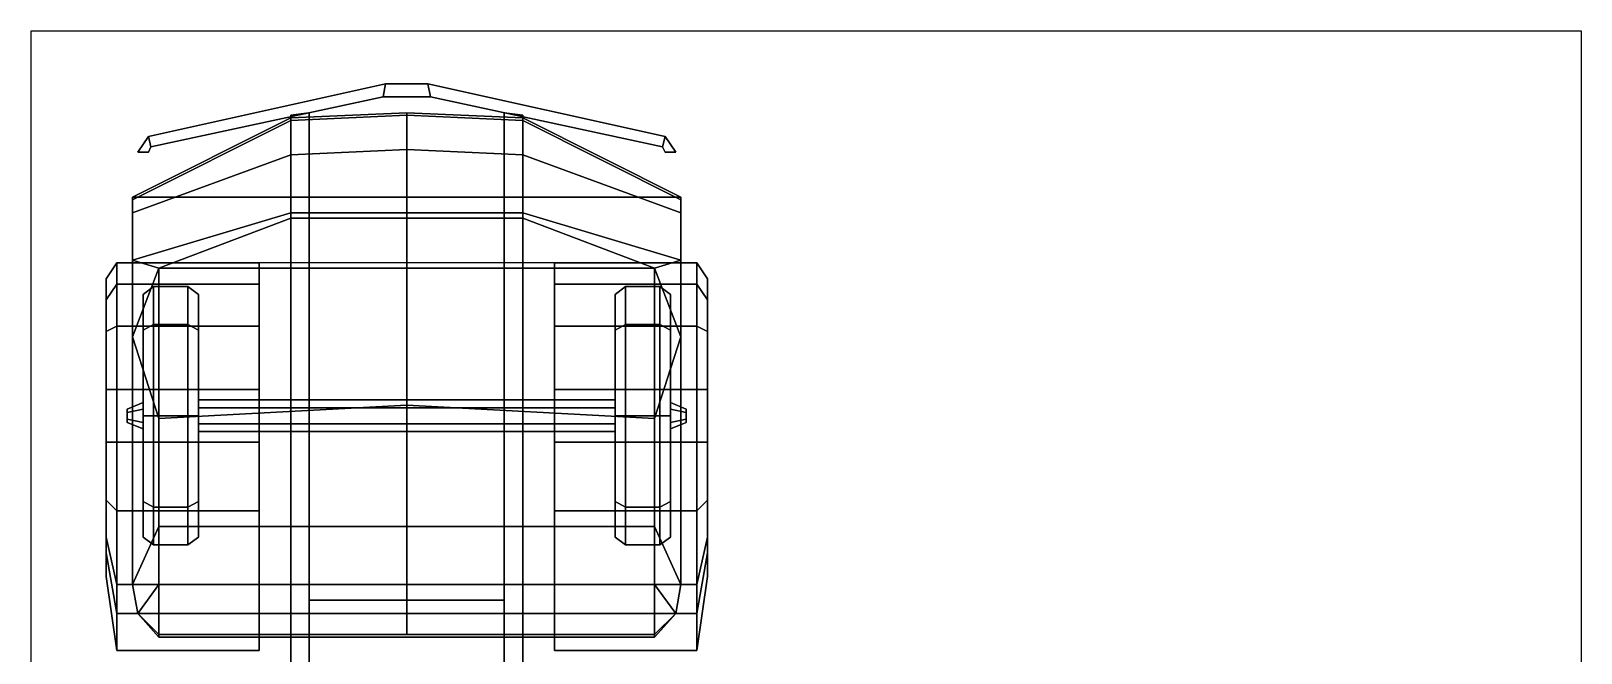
# Model space of a CAD drawing. Header units: millimetres. Extents: x -1.4 to 4.5, y -3.7 to 13.2.
# Drawn here: x -1.42 to 4.45, y 0.93 to 3.29 of the extents above; entities that cross this region are included whole.
import ezdxf

# ---------------------------------------------------------------- set-up
doc = ezdxf.new("R2010")
doc.units = ezdxf.units.MM
for name, color, linetype in [('drawing', 9, 'Continuous'), ('mudguards', 6, 'Continuous'), ('wheels', 2, 'Continuous')]:
    doc.layers.add(name, color=color, linetype=linetype)
picture_1 = doc.add_image_def('image1.gif', size_in_pixel=(800, 674))

msp = doc.modelspace()

# ---------------------------------------------------------------- linework, layer by layer
for points in [[(-0.9799999999999983, 2.89, 0.7599999999999999), (-0.07999999999999881, 3.09, 0.76), (-0.07999999999999881, 3.09, 0.61), (-0.9799999999999983, 2.89, 0.6099999999999999)], [(-0.9699999999999985, 2.85, 0.7599999999999999), (-0.0899999999999986, 3.04, 0.76), (-0.07999999999999881, 3.09, 0.76), (-0.9799999999999983, 2.89, 0.7599999999999999)], [(-0.9799999999999983, 2.89, 0.6099999999999999), (-0.07999999999999881, 3.09, 0.61), (-0.0899999999999986, 3.04, 0.61), (-0.9699999999999985, 2.85, 0.6099999999999999)], [(0.09000000000000034, 3.04, 0.61), (-0.08999999999999962, 3.04, 0.61), (-0.07999999999999963, 3.09, 0.61), (0.08000000000000033, 3.09, 0.61)], [(0.08000000000000033, 3.09, 0.76), (-0.07999999999999963, 3.09, 0.76), (-0.08999999999999962, 3.04, 0.76), (0.09000000000000034, 3.04, 0.76)], [(0.08000000000000033, 3.09, 0.61), (-0.07999999999999963, 3.09, 0.61), (-0.07999999999999963, 3.09, 0.76), (0.08000000000000033, 3.09, 0.76)], [(0.9700000000000003, 2.85, 0.61), (0.09000000000000026, 3.04, 0.61), (0.08000000000000038, 3.09, 0.61), (0.9800000000000003, 2.89, 0.61)], [(0.9800000000000003, 2.89, 0.76), (0.08000000000000038, 3.09, 0.76), (0.09000000000000026, 3.04, 0.76), (0.9700000000000003, 2.85, 0.76)], [(0.9800000000000003, 2.89, 0.61), (0.08000000000000038, 3.09, 0.61), (0.08000000000000038, 3.09, 0.76), (0.9800000000000003, 2.89, 0.76)], [(-0.0899999999999986, 3.04, 0.61), (-0.0899999999999986, 3.04, 0.76), (-0.9699999999999985, 2.85, 0.7599999999999999), (-0.9699999999999985, 2.85, 0.6099999999999999)], [(-0.08999999999999962, 3.04, 0.76), (-0.08999999999999962, 3.04, 0.61), (0.09000000000000034, 3.04, 0.61), (0.09000000000000034, 3.04, 0.76)], [(0.09000000000000026, 3.04, 0.76), (0.09000000000000026, 3.04, 0.61), (0.9700000000000003, 2.85, 0.61), (0.9700000000000003, 2.85, 0.76)], [(-1.04, 2.66, 0.62), (-0.4399999999999996, 2.96, 0.62), (3.649326934390684e-16, 2.98, 0.62), (3.257452901167524e-16, 2.66, 0.62)], [(-0.4399999999999997, 2.95, 1.14), (-0.4399999999999996, 2.96, 0.97), (-1.04, 2.66, 0.97), (-1.04, 2.65, 1.07)], [(-0.4399999999999997, 2.96, 0.97), (-0.4399999999999996, 2.96, 0.62), (-1.04, 2.66, 0.62), (-1.04, 2.66, 0.97)], [(-0.4399999999999997, 2.82, 1.68), (-0.4399999999999996, 2.95, 1.14), (-1.04, 2.65, 1.07), (-1.04, 2.6, 1.56)], [(-0.4400000000000004, -2.91, 0.64), (-0.4399999999999997, 2.97, 0.64), (-0.3699999999999997, 2.98, 0.64), (-0.3700000000000004, -2.91, 0.64)], [(-0.3700000000000004, -2.91, 0.77), (-0.3699999999999997, 2.98, 0.77), (-0.4399999999999997, 2.97, 0.77), (-0.4400000000000004, -2.91, 0.77)], [(3.637080870852461e-16, 2.97, 1.14), (3.649326934390684e-16, 2.98, 0.97), (-0.4399999999999996, 2.96, 0.97), (-0.4399999999999997, 2.95, 1.14)], [(3.649326934390684e-16, 2.98, 0.97), (3.649326934390684e-16, 2.98, 0.62), (-0.4399999999999996, 2.96, 0.62), (-0.4399999999999997, 2.96, 0.97)], [(-0.4399999999999997, 2.97, 0.77), (-0.4399999999999997, 2.97, 0.64), (-0.4400000000000004, -2.91, 0.64), (-0.4400000000000004, -2.91, 0.77)], [(3.477882044855551e-16, 2.84, 1.68), (3.637080870852461e-16, 2.97, 1.14), (-0.4399999999999996, 2.95, 1.14), (-0.4399999999999997, 2.82, 1.68)], [(-0.3700000000000004, -2.91, 0.64), (-0.3699999999999997, 2.98, 0.64), (-0.3699999999999997, 2.98, 0.77), (-0.3700000000000004, -2.91, 0.77)], [(0.4400000000000003, 2.95, 1.14), (0.4400000000000003, 2.96, 0.97), (3.649326934390684e-16, 2.98, 0.97), (3.637080870852461e-16, 2.97, 1.14)], [(3.257452901167524e-16, 2.66, 0.62), (3.649326934390684e-16, 2.98, 0.62), (0.4400000000000003, 2.96, 0.62), (1.04, 2.66, 0.62)], [(0.4400000000000003, 2.96, 0.97), (0.4400000000000003, 2.96, 0.62), (3.649326934390684e-16, 2.98, 0.62), (3.649326934390684e-16, 2.98, 0.97)], [(0.4400000000000003, 2.82, 1.68), (0.4400000000000003, 2.95, 1.14), (3.637080870852461e-16, 2.97, 1.14), (3.477882044855551e-16, 2.84, 1.68)], [(0.3700000000000004, 2.98, 0.77), (0.3700000000000004, 2.98, 0.64), (0.3699999999999997, -2.91, 0.64), (0.3699999999999997, -2.91, 0.77)], [(0.4399999999999997, -2.91, 0.77), (0.4400000000000004, 2.97, 0.77), (0.3700000000000004, 2.98, 0.77), (0.3699999999999997, -2.91, 0.77)], [(0.3699999999999997, -2.91, 0.64), (0.3700000000000004, 2.98, 0.64), (0.4400000000000004, 2.97, 0.64), (0.4399999999999997, -2.91, 0.64)], [(0.4399999999999997, -2.91, 0.64), (0.4400000000000004, 2.97, 0.64), (0.4400000000000004, 2.97, 0.77), (0.4399999999999997, -2.91, 0.77)], [(1.04, 2.66, 0.97), (0.4400000000000003, 2.96, 0.97), (0.4400000000000003, 2.95, 1.14), (1.04, 2.65, 1.07)], [(1.04, 2.66, 0.62), (0.4400000000000003, 2.96, 0.62), (0.4400000000000003, 2.96, 0.97), (1.04, 2.66, 0.97)], [(1.04, 2.65, 1.07), (0.4400000000000003, 2.95, 1.14), (0.4400000000000003, 2.82, 1.68), (1.04, 2.6, 1.56)], [(-1.019999999999999, 2.83, 0.7599999999999999), (-0.9799999999999983, 2.89, 0.7599999999999999), (-0.9799999999999983, 2.89, 0.6099999999999999), (-1.019999999999999, 2.83, 0.6099999999999999)], [(-0.9799999999999983, 2.83, 0.7599999999999999), (-0.9699999999999985, 2.850000000000001, 0.7599999999999999), (-0.9799999999999983, 2.89, 0.7599999999999999), (-1.019999999999999, 2.83, 0.7599999999999999)], [(-1.019999999999999, 2.83, 0.6099999999999999), (-0.9799999999999983, 2.89, 0.6099999999999999), (-0.9699999999999985, 2.850000000000001, 0.6099999999999999), (-0.9799999999999983, 2.83, 0.6099999999999999)], [(0.9800000000000003, 2.83, 0.61), (0.9700000000000002, 2.850000000000001, 0.61), (0.9800000000000003, 2.89, 0.61), (1.02, 2.83, 0.61)], [(1.02, 2.83, 0.76), (0.9800000000000003, 2.89, 0.76), (0.9700000000000002, 2.850000000000001, 0.76), (0.9800000000000003, 2.83, 0.76)], [(1.02, 2.83, 0.61), (0.9800000000000003, 2.89, 0.61), (0.9800000000000003, 2.89, 0.76), (1.02, 2.83, 0.76)], [(-0.9799999999999983, 2.83, 0.6099999999999999), (-0.9799999999999983, 2.83, 0.7599999999999999), (-1.019999999999999, 2.83, 0.7599999999999999), (-1.019999999999999, 2.83, 0.6099999999999999)], [(-0.9699999999999985, 2.850000000000001, 0.6099999999999999), (-0.9699999999999985, 2.850000000000001, 0.7599999999999999), (-0.9799999999999983, 2.83, 0.7599999999999999), (-0.9799999999999983, 2.83, 0.6099999999999999)], [(3.183976519938181e-16, 2.6, 2.22), (3.477882044855551e-16, 2.84, 1.68), (-0.4399999999999997, 2.82, 1.68), (-0.4399999999999997, 2.6, 2.22)], [(0.4400000000000003, 2.6, 2.22), (0.4400000000000003, 2.82, 1.68), (3.477882044855551e-16, 2.84, 1.68), (3.183976519938181e-16, 2.6, 2.22)], [(0.9700000000000002, 2.850000000000001, 0.76), (0.9700000000000002, 2.850000000000001, 0.61), (0.9800000000000003, 2.83, 0.61), (0.9800000000000003, 2.83, 0.76)], [(0.9800000000000003, 2.83, 0.76), (0.9800000000000003, 2.83, 0.61), (1.02, 2.83, 0.61), (1.02, 2.83, 0.76)], [(-0.4399999999999997, 2.6, 2.22), (-0.4399999999999997, 2.82, 1.68), (-1.04, 2.6, 1.56), (-1.04, 2.42, 2.14)], [(1.04, 2.6, 1.56), (0.4400000000000003, 2.82, 1.68), (0.4400000000000003, 2.6, 2.22), (1.04, 2.42, 2.14)], [(-1.04, 2.65, 1.07), (-1.04, 2.66, 0.97), (-1.04, 2.17, 0.97), (-1.04, 1.93, 1.07)], [(-1.04, 2.66, 0.97), (-1.04, 2.66, 0.81), (-1.04, 2.33, 0.81), (-1.04, 2.17, 0.97)], [(-1.04, 2.66, 0.81), (-1.04, 2.66, 0.62), (-1.04, 2.41, 0.62), (-1.04, 2.33, 0.81)], [(-1.04, 2.41, 0.62), (-1.04, 2.66, 0.62), (1.04, 2.66, 0.62), (1.04, 2.41, 0.62)], [(-1.04, 2.6, 1.56), (-1.04, 2.65, 1.07), (-1.04, 1.19, 1.07), (-1.04, 1.19, 1.56)], [(1.04, 2.17, 0.97), (1.04, 2.66, 0.97), (1.04, 2.65, 1.07), (1.04, 1.93, 1.07)], [(1.04, 2.33, 0.81), (1.04, 2.66, 0.81), (1.04, 2.66, 0.97), (1.04, 2.17, 0.97)], [(1.04, 2.41, 0.62), (1.04, 2.66, 0.62), (1.04, 2.66, 0.81), (1.04, 2.33, 0.81)], [(1.04, 1.19, 1.07), (1.04, 2.65, 1.07), (1.04, 2.6, 1.56), (1.04, 1.19, 1.56)], [(-1.04, 2.42, 2.14), (-1.04, 2.6, 1.56), (-1.04, 1.19, 1.56), (-1.04, 1.19, 2.14)], [(-0.4399999999999997, 2.58, 2.25), (-0.4399999999999997, 2.6, 2.22), (-1.04, 2.42, 2.14), (-0.9399999999999997, 2.39, 2.36)], [(3.159484392861733e-16, 2.58, 2.27), (3.183976519938181e-16, 2.6, 2.22), (-0.4399999999999997, 2.6, 2.22), (-0.4399999999999997, 2.58, 2.25)], [(0.4400000000000004, 2.58, 2.25), (0.4400000000000003, 2.6, 2.22), (3.183976519938181e-16, 2.6, 2.22), (3.159484392861733e-16, 2.58, 2.27)], [(1.04, 2.42, 2.14), (0.4400000000000003, 2.6, 2.22), (0.4400000000000004, 2.58, 2.25), (0.9400000000000004, 2.39, 2.36)], [(1.04, 1.19, 1.56), (1.04, 2.6, 1.56), (1.04, 2.42, 2.14), (1.04, 1.19, 2.14)], [(2.926809185635482e-16, 2.39, 2.38), (3.159484392861733e-16, 2.58, 2.27), (-0.4399999999999997, 2.58, 2.25), (-0.9399999999999997, 2.39, 2.36)], [(0.9400000000000004, 2.39, 2.36), (0.4400000000000004, 2.58, 2.25), (3.159484392861733e-16, 2.58, 2.27), (2.926809185635482e-16, 2.39, 2.38)], [(-1.04, 2.13, 2.28), (-1.04, 2.42, 2.14), (-1.04, 1.19, 2.14), (-1.04, 1.19, 2.28)], [(-0.9399999999999997, 2.39, 2.36), (-1.04, 2.42, 2.14), (-1.04, 2.13, 2.28), (-0.9399999999999997, 2.39, 2.36)], [(1.04, 2.13, 2.28), (1.04, 2.42, 2.14), (0.9400000000000004, 2.39, 2.36)], [(1.04, 1.19, 2.14), (1.04, 2.42, 2.14), (1.04, 2.13, 2.28), (1.04, 1.19, 2.28)], [(-0.9399999999999996, 2.39, 2.36), (-1.04, 2.13, 2.28), (-0.9399999999999998, 1.82, 2.47), (-0.9399999999999996, 2.39, 2.36)], [(2.290013881647845e-16, 1.87, 2.49), (2.926809185635482e-16, 2.39, 2.38), (-0.9399999999999997, 2.39, 2.36), (-0.9399999999999998, 1.82, 2.47)], [(0.9400000000000003, 1.82, 2.47), (0.9400000000000004, 2.39, 2.36), (2.926809185635482e-16, 2.39, 2.38), (2.290013881647845e-16, 1.87, 2.49)], [(1.04, 2.13, 2.28), (0.9400000000000004, 2.39, 2.36), (0.9400000000000003, 1.82, 2.47)], [(-0.9399999999999998, 1.82, 2.47), (-1.04, 2.13, 2.28), (-1.04, 1.19, 2.28), (-0.9399999999999998, 1.41, 2.47)], [(1.04, 1.19, 2.28), (1.04, 2.13, 2.28), (0.9400000000000003, 1.82, 2.47), (0.9400000000000003, 1.41, 2.47)], [(1.726694958889552e-16, 1.41, 2.49), (2.290013881647845e-16, 1.87, 2.49), (-0.9399999999999998, 1.82, 2.47), (-0.9399999999999998, 1.41, 2.47)], [(0.9400000000000003, 1.41, 2.47), (0.9400000000000003, 1.82, 2.47), (2.290013881647845e-16, 1.87, 2.49), (1.726694958889552e-16, 1.41, 2.49)], [(-1.04, 1.73, 1.07), (-1.04, 1.47, 0.97), (-1.04, 1.19, 0.97), (-1.04, 1.19, 1.07)], [(1.04, 1.19, 0.97), (1.04, 1.47, 0.97), (1.04, 1.73, 1.07), (1.04, 1.19, 1.07)], [(-1.04, 1.47, 0.97), (-1.04, 1.19, 0.74), (-1.04, 1.19, 0.74), (-1.04, 1.19, 0.97)], [(1.04, 1.19, 0.74), (1.04, 1.19, 0.74), (1.04, 1.47, 0.97), (1.04, 1.19, 0.97)], [(-0.9399999999999998, 1.41, 2.47), (-1.04, 1.19, 2.28), (-1.02, 1.08, 2.28), (-0.94, 1.19, 2.45)], [(1.457281561048629e-16, 1.19, 2.47), (1.726694958889552e-16, 1.41, 2.49), (-0.9399999999999998, 1.41, 2.47), (-0.94, 1.19, 2.45)], [(0.9400000000000002, 1.19, 2.45), (0.9400000000000003, 1.41, 2.47), (1.726694958889552e-16, 1.41, 2.49), (1.457281561048629e-16, 1.19, 2.47)], [(1.02, 1.08, 2.28), (1.04, 1.19, 2.28), (0.9400000000000003, 1.41, 2.47), (0.9400000000000002, 1.19, 2.45)], [(-1.04, 1.19, 2.28), (-1.04, 1.19, 0.74), (-1.02, 1.08, 0.63), (-1.02, 1.08, 2.28)], [(-1.02, 1.08, 0.63), (-1.04, 1.19, 0.74), (1.04, 1.19, 0.74), (1.02, 1.08, 0.63)], [(-0.94, 1.19, 2.45), (-1.02, 1.08, 2.28), (-0.94, 1, 2.28), (-0.94, 1.08, 2.4)], [(1.322574862128168e-16, 1.08, 2.42), (1.457281561048629e-16, 1.19, 2.47), (-0.94, 1.19, 2.45), (-0.94, 1.08, 2.4)], [(0.9400000000000002, 1.08, 2.4), (0.9400000000000002, 1.19, 2.45), (1.457281561048629e-16, 1.19, 2.47), (1.322574862128168e-16, 1.08, 2.42)], [(0.9400000000000002, 0.9999999999999999, 2.28), (1.02, 1.08, 2.28), (0.9400000000000002, 1.19, 2.45), (0.9400000000000002, 1.08, 2.4)], [(1.02, 1.08, 0.63), (1.04, 1.19, 0.74), (1.04, 1.19, 2.28), (1.02, 1.08, 2.28)], [(0.3700000000000001, 1.13, 0.64), (-0.37, 1.13, 0.64), (-0.37, 1.13, 0.77), (0.3700000000000001, 1.13, 0.77)], [(0.3700000000000001, 1.08, 0.64), (-0.37, 1.080000000000001, 0.64), (-0.37, 1.13, 0.64), (0.3700000000000001, 1.13, 0.64)], [(0.3700000000000001, 1.13, 0.77), (-0.37, 1.13, 0.77), (-0.37, 1.080000000000001, 0.77), (0.3700000000000001, 1.08, 0.77)], [(-1.02, 1.08, 2.28), (-1.02, 1.08, 0.63), (-0.94, 0.9900000000000001, 0.6299999999999999), (-0.94, 1, 2.28)], [(-0.94, 0.9900000000000001, 0.6299999999999999), (-1.02, 1.08, 0.63), (1.02, 1.08, 0.63), (0.9400000000000002, 0.9899999999999999, 0.6299999999999999)], [(-0.94, 1.08, 2.4), (-0.94, 1, 2.28), (1.224606353822377e-16, 1, 2.28), (1.322574862128168e-16, 1.08, 2.42)], [(-0.37, 1.080000000000001, 0.77), (-0.37, 1.080000000000001, 0.64), (0.3700000000000001, 1.08, 0.64), (0.3700000000000001, 1.08, 0.77)], [(1.322574862128168e-16, 1.08, 2.42), (1.224606353822377e-16, 1, 2.28), (0.9400000000000002, 0.9999999999999999, 2.28), (0.9400000000000002, 1.08, 2.4)], [(0.9400000000000002, 0.9899999999999999, 0.6299999999999999), (1.02, 1.08, 0.63), (1.02, 1.08, 2.28), (0.9400000000000002, 0.9999999999999999, 2.28)], [(-0.94, 1, 2.28), (-0.94, 0.9900000000000001, 0.6299999999999999), (0.9400000000000002, 0.9899999999999999, 0.6299999999999999), (0.9400000000000002, 0.9999999999999999, 2.28)]]:
    msp.add_3dface(points)
at = {"layer": 'mudguards'}
for points in [[(-1.1, 2.33, 0.81), (-1.1, 2.41, 0.62), (-1.14, 2.35, 0.6200000000000001), (-1.14, 2.27, 0.78)], [(-1.14, 2.27, 0.78), (-1.14, 2.35, 0.6200000000000001), (-1.1, 2.41, 0.62), (-1.1, 2.33, 0.81)], [(-0.5599999999999997, 2.33, 0.81), (-0.5599999999999997, 2.41, 0.62), (-1.1, 2.41, 0.62), (-1.1, 2.33, 0.81)], [(-1.1, 2.33, 0.81), (-1.1, 2.41, 0.62), (-0.5599999999999997, 2.41, 0.62), (-0.5599999999999997, 2.33, 0.81)], [(0.5600000000000004, 2.33, 0.81), (0.5600000000000004, 2.41, 0.62), (1.1, 2.41, 0.62), (1.1, 2.33, 0.81)], [(1.1, 2.33, 0.81), (1.1, 2.41, 0.62), (0.5600000000000004, 2.41, 0.62), (0.5600000000000004, 2.33, 0.81)], [(1.1, 2.33, 0.81), (1.1, 2.41, 0.62), (1.14, 2.35, 0.6200000000000001), (1.14, 2.27, 0.78)], [(1.14, 2.27, 0.78), (1.14, 2.35, 0.6200000000000001), (1.1, 2.41, 0.62), (1.1, 2.33, 0.81)], [(-1.14, 2.15, 0.91), (-1.14, 2.27, 0.78), (-1.1, 2.33, 0.81), (-1.1, 2.17, 0.97)], [(-1.1, 2.17, 0.97), (-1.1, 2.33, 0.81), (-1.14, 2.27, 0.78), (-1.14, 2.15, 0.91)], [(-1.1, 2.17, 0.97), (-1.1, 2.33, 0.81), (-0.5599999999999997, 2.33, 0.81), (-0.5599999999999998, 2.17, 0.97)], [(-0.5599999999999998, 2.17, 0.97), (-0.5599999999999997, 2.33, 0.81), (-1.1, 2.33, 0.81), (-1.1, 2.17, 0.97)], [(1.1, 2.17, 0.97), (1.1, 2.33, 0.81), (0.5600000000000004, 2.33, 0.81), (0.5600000000000003, 2.17, 0.97)], [(0.5600000000000003, 2.17, 0.97), (0.5600000000000004, 2.33, 0.81), (1.1, 2.33, 0.81), (1.1, 2.17, 0.97)], [(1.1, 2.17, 0.97), (1.1, 2.33, 0.81), (1.14, 2.27, 0.78), (1.14, 2.15, 0.91)], [(1.14, 2.15, 0.91), (1.14, 2.27, 0.78), (1.1, 2.33, 0.81), (1.1, 2.17, 0.97)], [(-1.14, 1.930000000000001, 1.01), (-1.14, 2.15, 0.91), (-1.1, 2.17, 0.97), (-1.1, 1.930000000000001, 1.07)], [(-1.1, 1.930000000000001, 1.07), (-1.1, 2.17, 0.97), (-1.14, 2.15, 0.91), (-1.14, 1.930000000000001, 1.01)], [(-1.1, 1.930000000000001, 1.07), (-1.1, 2.17, 0.97), (-0.5599999999999998, 2.17, 0.97), (-0.5599999999999998, 1.93, 1.07)], [(-0.5599999999999998, 1.93, 1.07), (-0.5599999999999998, 2.17, 0.97), (-1.1, 2.17, 0.97), (-1.1, 1.930000000000001, 1.07)], [(1.1, 1.93, 1.07), (1.1, 2.17, 0.97), (0.5600000000000003, 2.17, 0.97), (0.5600000000000003, 1.93, 1.07)], [(0.5600000000000003, 1.93, 1.07), (0.5600000000000003, 2.17, 0.97), (1.1, 2.17, 0.97), (1.1, 1.93, 1.07)], [(1.14, 1.93, 1.01), (1.14, 2.15, 0.91), (1.1, 2.17, 0.97), (1.1, 1.93, 1.07)], [(1.1, 1.93, 1.07), (1.1, 2.17, 0.97), (1.14, 2.15, 0.91), (1.14, 1.93, 1.01)], [(-1.1, 1.730000000000001, 1.07), (-1.1, 1.93, 1.07), (-1.14, 1.93, 1.01), (-1.14, 1.730000000000001, 1.01)], [(-1.14, 1.730000000000001, 1.01), (-1.14, 1.93, 1.01), (-1.1, 1.93, 1.07), (-1.1, 1.730000000000001, 1.07)], [(-0.5599999999999998, 1.73, 1.07), (-0.5599999999999998, 1.93, 1.07), (-1.1, 1.93, 1.07), (-1.1, 1.730000000000001, 1.07)], [(-1.1, 1.730000000000001, 1.07), (-1.1, 1.93, 1.07), (-0.5599999999999998, 1.93, 1.07), (-0.5599999999999998, 1.73, 1.07)], [(1.1, 1.73, 1.07), (1.1, 1.93, 1.07), (0.5600000000000003, 1.93, 1.07), (0.5600000000000003, 1.73, 1.07)], [(0.5600000000000003, 1.73, 1.07), (0.5600000000000003, 1.93, 1.07), (1.1, 1.93, 1.07), (1.1, 1.73, 1.07)], [(1.14, 1.73, 1.01), (1.14, 1.93, 1.01), (1.1, 1.93, 1.07), (1.1, 1.73, 1.07)], [(1.1, 1.73, 1.07), (1.1, 1.93, 1.07), (1.14, 1.93, 1.01), (1.14, 1.73, 1.01)], [(-1.14, 1.51, 0.91), (-1.14, 1.73, 1.01), (-1.1, 1.73, 1.07), (-1.1, 1.47, 0.97)], [(-1.1, 1.47, 0.97), (-1.1, 1.73, 1.07), (-1.14, 1.73, 1.01), (-1.14, 1.51, 0.91)], [(-1.1, 1.47, 0.97), (-1.1, 1.73, 1.07), (-0.5599999999999998, 1.73, 1.07), (-0.5599999999999998, 1.47, 0.97)], [(-0.5599999999999998, 1.47, 0.97), (-0.5599999999999998, 1.73, 1.07), (-1.1, 1.73, 1.07), (-1.1, 1.47, 0.97)], [(1.1, 1.47, 0.97), (1.1, 1.73, 1.07), (0.5600000000000003, 1.73, 1.07), (0.5600000000000003, 1.47, 0.97)], [(0.5600000000000003, 1.47, 0.97), (0.5600000000000003, 1.73, 1.07), (1.1, 1.73, 1.07), (1.1, 1.47, 0.97)], [(1.14, 1.51, 0.91), (1.14, 1.73, 1.01), (1.1, 1.73, 1.07), (1.1, 1.47, 0.97)], [(1.1, 1.47, 0.97), (1.1, 1.73, 1.07), (1.14, 1.73, 1.01), (1.14, 1.51, 0.91)], [(-1.14, 1.37, 0.77), (-1.14, 1.51, 0.91), (-1.1, 1.47, 0.97), (-1.1, 1.19, 0.74)], [(-1.1, 1.19, 0.74), (-1.1, 1.47, 0.97), (-1.14, 1.51, 0.91), (-1.14, 1.37, 0.77)], [(-1.1, 1.19, 0.74), (-1.1, 1.47, 0.97), (-0.5599999999999998, 1.47, 0.97), (-0.5599999999999999, 1.19, 0.74)], [(-0.5599999999999999, 1.19, 0.74), (-0.5599999999999998, 1.47, 0.97), (-1.1, 1.47, 0.97), (-1.1, 1.19, 0.74)], [(0.5600000000000002, 1.19, 0.74), (0.5600000000000003, 1.47, 0.97), (1.1, 1.47, 0.97), (1.1, 1.19, 0.74)], [(1.1, 1.19, 0.74), (1.1, 1.47, 0.97), (0.5600000000000003, 1.47, 0.97), (0.5600000000000002, 1.19, 0.74)], [(1.14, 1.37, 0.77), (1.14, 1.51, 0.91), (1.1, 1.47, 0.97), (1.1, 1.19, 0.74)], [(1.1, 1.19, 0.74), (1.1, 1.47, 0.97), (1.14, 1.51, 0.91), (1.14, 1.37, 0.77)], [(-1.14, 1.31, 0.62), (-1.14, 1.37, 0.77), (-1.1, 1.19, 0.74), (-1.1, 1.08, 0.63)], [(-1.1, 1.08, 0.63), (-1.1, 1.19, 0.74), (-1.14, 1.37, 0.77), (-1.14, 1.31, 0.62)], [(1.14, 1.31, 0.62), (1.14, 1.37, 0.77), (1.1, 1.19, 0.74), (1.1, 1.08, 0.63)], [(1.1, 1.08, 0.63), (1.1, 1.19, 0.74), (1.14, 1.37, 0.77), (1.14, 1.31, 0.62)], [(-1.14, 1.22, 0.47), (-1.14, 1.31, 0.62), (-1.1, 1.08, 0.63), (-1.1, 0.9400000000000002, 0.47)], [(-1.1, 0.9400000000000002, 0.47), (-1.1, 1.08, 0.63), (-1.14, 1.31, 0.62), (-1.14, 1.22, 0.47)], [(1.14, 1.22, 0.47), (1.14, 1.31, 0.62), (1.1, 1.08, 0.63), (1.1, 0.94, 0.47)], [(1.1, 0.94, 0.47), (1.1, 1.08, 0.63), (1.14, 1.31, 0.62), (1.14, 1.22, 0.47)], [(-1.1, 1.08, 0.63), (-1.1, 1.19, 0.74), (-0.5599999999999999, 1.19, 0.74), (-0.5599999999999999, 1.08, 0.63)], [(-0.5599999999999999, 1.08, 0.63), (-0.5599999999999999, 1.19, 0.74), (-1.1, 1.19, 0.74), (-1.1, 1.08, 0.63)], [(0.5600000000000002, 1.08, 0.63), (0.5600000000000002, 1.19, 0.74), (1.1, 1.19, 0.74), (1.1, 1.08, 0.63)], [(1.1, 1.08, 0.63), (1.1, 1.19, 0.74), (0.5600000000000002, 1.19, 0.74), (0.5600000000000002, 1.08, 0.63)], [(-1.1, 0.9400000000000002, 0.47), (-1.1, 1.08, 0.63), (-0.5599999999999999, 1.08, 0.63), (-0.5599999999999999, 0.9400000000000002, 0.47)], [(-0.5599999999999999, 0.9400000000000002, 0.47), (-0.5599999999999999, 1.08, 0.63), (-1.1, 1.08, 0.63), (-1.1, 0.9400000000000002, 0.47)], [(1.1, 0.94, 0.47), (1.1, 1.08, 0.63), (0.5600000000000002, 1.08, 0.63), (0.5600000000000002, 0.94, 0.47)], [(0.5600000000000002, 0.94, 0.47), (0.5600000000000002, 1.08, 0.63), (1.1, 1.08, 0.63), (1.1, 0.94, 0.47)]]:
    msp.add_3dface(points, dxfattribs=at)
at = {"layer": 'wheels'}
for points in [[(-0.9599999999999997, 2.32, 0.49), (-0.9599999999999999, 2.176482322781409, 0.1435176772185918), (-0.9999999999999998, 2.155269119345812, 0.1647308806541882), (-0.9999999999999997, 2.29, 0.49)], [(-0.9599999999999999, 2.176482322781408, 0.8364823227814083), (-0.9599999999999997, 2.32, 0.49), (-0.9999999999999997, 2.29, 0.49), (-0.9999999999999998, 2.155269119345812, 0.8152691193458119)], [(-0.9599999999999999, 2.176482322781408, 0.1435176772185917), (-0.9599999999999997, 2.32, 0.49), (-0.8299999999999996, 2.32, 0.49), (-0.8299999999999997, 2.176482322781408, 0.1435176772185917)], [(-0.9599999999999997, 2.32, 0.49), (-0.9599999999999999, 2.176482322781408, 0.8364823227814082), (-0.8299999999999997, 2.176482322781408, 0.8364823227814082), (-0.8299999999999996, 2.32, 0.49)], [(-0.8299999999999997, 2.176482322781408, 0.1435176772185917), (-0.8299999999999996, 2.32, 0.49), (-0.7899999999999996, 2.29, 0.49), (-0.7899999999999997, 2.155269119345812, 0.1647308806541881)], [(-0.8299999999999996, 2.32, 0.49), (-0.8299999999999997, 2.176482322781408, 0.8364823227814082), (-0.7899999999999997, 2.155269119345812, 0.8152691193458119), (-0.7899999999999996, 2.29, 0.49)], [(0.8300000000000004, 2.32, 0.49), (0.8300000000000003, 2.176482322781409, 0.1435176772185918), (0.7900000000000003, 2.155269119345812, 0.1647308806541882), (0.7900000000000004, 2.29, 0.49)], [(0.8300000000000003, 2.176482322781408, 0.8364823227814083), (0.8300000000000004, 2.32, 0.49), (0.7900000000000004, 2.29, 0.49), (0.7900000000000003, 2.155269119345812, 0.8152691193458119)], [(0.8300000000000003, 2.176482322781408, 0.1435176772185917), (0.8300000000000004, 2.32, 0.49), (0.9600000000000004, 2.32, 0.49), (0.9600000000000003, 2.176482322781408, 0.1435176772185917)], [(0.8300000000000004, 2.32, 0.49), (0.8300000000000003, 2.176482322781408, 0.8364823227814082), (0.9600000000000003, 2.176482322781408, 0.8364823227814082), (0.9600000000000004, 2.32, 0.49)], [(0.9600000000000003, 2.176482322781408, 0.1435176772185917), (0.9600000000000004, 2.32, 0.49), (1, 2.29, 0.49), (1, 2.155269119345812, 0.1647308806541881)], [(0.9600000000000004, 2.32, 0.49), (0.9600000000000003, 2.176482322781408, 0.8364823227814082), (1, 2.155269119345812, 0.8152691193458119), (1, 2.29, 0.49)], [(-0.9999999999999997, 1.504730880654189, 0.1647308806541881), (-0.9999999999999996, 2.29, 0.49), (-0.9999999999999997, 2.155269119345812, 0.1647308806541882), (-0.9999999999999997, 1.830000000000001, 0.02999999999999997)], [(-0.9999999999999997, 1.370000000000001, 0.49), (-0.9999999999999997, 2.155269119345812, 0.8152691193458119), (-0.9999999999999996, 2.29, 0.49), (-0.9999999999999997, 1.504730880654189, 0.1647308806541881)], [(-0.7899999999999996, 2.29, 0.49), (-0.7899999999999997, 1.504730880654188, 0.8152691193458119), (-0.7899999999999997, 1.37, 0.49), (-0.7899999999999997, 2.155269119345812, 0.1647308806541881)], [(-0.7899999999999997, 2.155269119345812, 0.8152691193458119), (-0.7899999999999997, 1.83, 0.95), (-0.7899999999999997, 1.504730880654188, 0.8152691193458119), (-0.7899999999999996, 2.29, 0.49)], [(0.7900000000000004, 1.504730880654189, 0.1647308806541881), (0.7900000000000005, 2.29, 0.49), (0.7900000000000004, 2.155269119345812, 0.1647308806541882), (0.7900000000000004, 1.83, 0.02999999999999997)], [(0.7900000000000004, 1.37, 0.49), (0.7900000000000004, 2.155269119345812, 0.8152691193458119), (0.7900000000000005, 2.29, 0.49), (0.7900000000000004, 1.504730880654189, 0.1647308806541881)], [(1, 2.29, 0.49), (1, 1.504730880654188, 0.8152691193458119), (1, 1.37, 0.49), (1, 2.155269119345812, 0.1647308806541881)], [(1, 2.155269119345812, 0.8152691193458119), (1, 1.83, 0.95), (1, 1.504730880654188, 0.8152691193458119), (1, 2.29, 0.49)], [(-0.9599999999999999, 2.176482322781409, 0.1435176772185918), (-0.9599999999999999, 1.83), (-0.9999999999999998, 1.83, 0.02999999999999997), (-0.9999999999999998, 2.155269119345812, 0.1647308806541882)], [(-0.9599999999999999, 1.83, 0.98), (-0.9599999999999999, 2.176482322781408, 0.8364823227814083), (-0.9999999999999998, 2.155269119345812, 0.8152691193458119), (-0.9999999999999998, 1.83, 0.95)], [(-0.9599999999999999, 1.83), (-0.9599999999999999, 2.176482322781408, 0.1435176772185917), (-0.8299999999999997, 2.176482322781408, 0.1435176772185917), (-0.8299999999999997, 1.83)], [(-0.9599999999999999, 2.176482322781408, 0.8364823227814082), (-0.9599999999999999, 1.83, 0.98), (-0.8299999999999997, 1.83, 0.98), (-0.8299999999999997, 2.176482322781408, 0.8364823227814082)], [(-0.8299999999999997, 1.83), (-0.8299999999999997, 2.176482322781408, 0.1435176772185917), (-0.7899999999999997, 2.155269119345812, 0.1647308806541881), (-0.7899999999999997, 1.83, 0.02999999999999997)], [(-0.8299999999999997, 2.176482322781408, 0.8364823227814082), (-0.8299999999999997, 1.83, 0.98), (-0.7899999999999997, 1.83, 0.95), (-0.7899999999999997, 2.155269119345812, 0.8152691193458119)], [(0.8300000000000003, 2.176482322781409, 0.1435176772185918), (0.8300000000000003, 1.83), (0.7900000000000003, 1.83, 0.02999999999999997), (0.7900000000000003, 2.155269119345812, 0.1647308806541882)], [(0.8300000000000003, 1.83, 0.98), (0.8300000000000003, 2.176482322781408, 0.8364823227814083), (0.7900000000000003, 2.155269119345812, 0.8152691193458119), (0.7900000000000003, 1.83, 0.95)], [(0.8300000000000003, 1.83), (0.8300000000000003, 2.176482322781408, 0.1435176772185917), (0.9600000000000003, 2.176482322781408, 0.1435176772185917), (0.9600000000000003, 1.83)], [(0.8300000000000003, 2.176482322781408, 0.8364823227814082), (0.8300000000000003, 1.83, 0.98), (0.9600000000000003, 1.83, 0.98), (0.9600000000000003, 2.176482322781408, 0.8364823227814082)], [(0.9600000000000003, 1.83), (0.9600000000000003, 2.176482322781408, 0.1435176772185917), (1, 2.155269119345812, 0.1647308806541881), (1, 1.83, 0.02999999999999997)], [(0.9600000000000003, 2.176482322781408, 0.8364823227814082), (0.9600000000000003, 1.83, 0.98), (1, 1.83, 0.95), (1, 2.155269119345812, 0.8152691193458119)], [(-0.9999999999999997, 1.504730880654189, 0.8152691193458119), (-0.9999999999999997, 1.830000000000001, 0.95), (-0.9999999999999997, 2.155269119345812, 0.8152691193458119), (-0.9999999999999997, 1.370000000000001, 0.49)], [(-0.7899999999999997, 2.155269119345812, 0.1647308806541881), (-0.7899999999999997, 1.37, 0.49), (-0.7899999999999997, 1.504730880654188, 0.1647308806541882), (-0.7899999999999997, 1.83, 0.02999999999999997)], [(0.7900000000000004, 1.504730880654188, 0.8152691193458119), (0.7900000000000004, 1.83, 0.95), (0.7900000000000004, 2.155269119345812, 0.8152691193458119), (0.7900000000000004, 1.37, 0.49)], [(1, 2.155269119345812, 0.1647308806541881), (1, 1.37, 0.49), (1, 1.504730880654188, 0.1647308806541882), (1, 1.83, 0.02999999999999997)], [(-0.7899999999999998, 1.86, 0.4380384757729336), (-0.7899999999999998, 1.89, 0.49), (0.7900000000000003, 1.89, 0.49), (0.7900000000000003, 1.86, 0.4380384757729336)], [(-0.7899999999999998, 1.89, 0.49), (-0.7899999999999998, 1.86, 0.5419615242270663), (0.7900000000000003, 1.86, 0.5419615242270663), (0.7900000000000003, 1.89, 0.49)], [(-1, 1.88, 0.49), (-1, 1.855, 0.4466987298107781), (-1.06, 1.8425, 0.468349364905389), (-1.06, 1.855, 0.49)], [(-1, 1.855, 0.5333012701892219), (-1, 1.88, 0.49), (-1.06, 1.855, 0.49), (-1.06, 1.8425, 0.511650635094611)], [(-1.06, 1.805, 0.49), (-1.06, 1.855, 0.49), (-1.06, 1.8425, 0.468349364905389), (-1.06, 1.8175, 0.468349364905389)], [(-1, 1.855, 0.4466987298107781), (-1, 1.805, 0.446698729810778), (-1.06, 1.8175, 0.468349364905389), (-1.06, 1.8425, 0.468349364905389)], [(-1.06, 1.8175, 0.511650635094611), (-1.06, 1.8425, 0.511650635094611), (-1.06, 1.855, 0.49), (-1.06, 1.805, 0.49)], [(-1, 1.805, 0.5333012701892219), (-1, 1.855, 0.5333012701892219), (-1.06, 1.8425, 0.511650635094611), (-1.06, 1.8175, 0.511650635094611)], [(-0.9599999999999999, 1.83), (-0.9599999999999999, 1.483517677218592, 0.1435176772185917), (-0.9999999999999998, 1.504730880654189, 0.1647308806541881), (-0.9999999999999998, 1.83, 0.02999999999999997)], [(-0.9599999999999999, 1.483517677218592, 0.8364823227814082), (-0.9599999999999999, 1.83, 0.98), (-0.9999999999999998, 1.83, 0.95), (-0.9999999999999998, 1.504730880654188, 0.8152691193458119)], [(-0.9599999999999999, 1.483517677218592, 0.1435176772185918), (-0.9599999999999999, 1.83), (-0.8299999999999997, 1.83), (-0.8299999999999997, 1.483517677218592, 0.1435176772185918)], [(-0.9599999999999999, 1.83, 0.98), (-0.9599999999999999, 1.483517677218592, 0.8364823227814083), (-0.8299999999999997, 1.483517677218592, 0.8364823227814083), (-0.8299999999999997, 1.83, 0.98)], [(-0.8299999999999997, 1.483517677218592, 0.1435176772185918), (-0.8299999999999997, 1.83), (-0.7899999999999997, 1.83, 0.02999999999999997), (-0.7899999999999997, 1.504730880654188, 0.1647308806541882)], [(-0.8299999999999997, 1.83, 0.98), (-0.8299999999999997, 1.483517677218592, 0.8364823227814083), (-0.7899999999999997, 1.504730880654188, 0.8152691193458119), (-0.7899999999999997, 1.83, 0.95)], [(-0.7899999999999998, 1.8, 0.4380384757729337), (-0.7899999999999998, 1.86, 0.4380384757729336), (0.7900000000000003, 1.86, 0.4380384757729336), (0.7900000000000003, 1.8, 0.4380384757729337)], [(-0.7899999999999998, 1.86, 0.5419615242270663), (-0.7899999999999998, 1.8, 0.5419615242270663), (0.7900000000000003, 1.8, 0.5419615242270663), (0.7900000000000003, 1.86, 0.5419615242270663)], [(0.8300000000000003, 1.83), (0.8300000000000002, 1.483517677218592, 0.1435176772185917), (0.7900000000000001, 1.504730880654188, 0.1647308806541881), (0.7900000000000003, 1.83, 0.02999999999999997)], [(0.8300000000000002, 1.483517677218592, 0.8364823227814082), (0.8300000000000003, 1.83, 0.98), (0.7900000000000003, 1.83, 0.95), (0.7900000000000001, 1.504730880654188, 0.8152691193458119)], [(0.8300000000000003, 1.483517677218592, 0.1435176772185918), (0.8300000000000003, 1.83), (0.9600000000000003, 1.83), (0.9600000000000003, 1.483517677218591, 0.1435176772185918)], [(0.8300000000000003, 1.83, 0.98), (0.8300000000000003, 1.483517677218592, 0.8364823227814083), (0.9600000000000003, 1.483517677218592, 0.8364823227814083), (0.9600000000000003, 1.83, 0.98)], [(0.9600000000000003, 1.483517677218591, 0.1435176772185918), (0.9600000000000003, 1.83), (1, 1.83, 0.02999999999999997), (1, 1.504730880654188, 0.1647308806541882)], [(0.9600000000000003, 1.83, 0.98), (0.9600000000000003, 1.483517677218592, 0.8364823227814083), (1, 1.504730880654188, 0.8152691193458119), (1, 1.83, 0.95)], [(1, 1.88, 0.49), (1, 1.855, 0.5333012701892219), (1.06, 1.8425, 0.511650635094611), (1.06, 1.855, 0.49)], [(1, 1.855, 0.446698729810778), (1, 1.88, 0.49), (1.06, 1.855, 0.49), (1.06, 1.8425, 0.468349364905389)], [(1, 1.855, 0.5333012701892219), (1, 1.805, 0.5333012701892219), (1.06, 1.8175, 0.511650635094611), (1.06, 1.8425, 0.511650635094611)], [(1, 1.805, 0.4466987298107781), (1, 1.855, 0.446698729810778), (1.06, 1.8425, 0.468349364905389), (1.06, 1.8175, 0.468349364905389)], [(1.06, 1.8425, 0.511650635094611), (1.06, 1.8175, 0.511650635094611), (1.06, 1.805, 0.49), (1.06, 1.855, 0.49)], [(1.06, 1.855, 0.49), (1.06, 1.805, 0.49), (1.06, 1.8175, 0.468349364905389), (1.06, 1.8425, 0.468349364905389)], [(-1, 1.805, 0.446698729810778), (-1, 1.78, 0.49), (-1.06, 1.805, 0.49), (-1.06, 1.8175, 0.468349364905389)], [(-1, 1.78, 0.49), (-1, 1.805, 0.5333012701892219), (-1.06, 1.8175, 0.511650635094611), (-1.06, 1.805, 0.49)], [(-0.7899999999999998, 1.77, 0.49), (-0.7899999999999998, 1.8, 0.4380384757729337), (0.7900000000000003, 1.8, 0.4380384757729337), (0.7900000000000003, 1.77, 0.49)], [(-0.7899999999999998, 1.8, 0.5419615242270663), (-0.7899999999999998, 1.77, 0.49), (0.7900000000000003, 1.77, 0.49), (0.7900000000000003, 1.8, 0.5419615242270663)], [(1, 1.805, 0.5333012701892219), (1, 1.78, 0.49), (1.06, 1.805, 0.49), (1.06, 1.8175, 0.511650635094611)], [(1, 1.78, 0.49), (1, 1.805, 0.4466987298107781), (1.06, 1.8175, 0.468349364905389), (1.06, 1.805, 0.49)], [(-0.9599999999999999, 1.483517677218592, 0.1435176772185917), (-0.96, 1.34, 0.49), (-0.9999999999999998, 1.370000000000001, 0.49), (-0.9999999999999998, 1.504730880654189, 0.1647308806541881)], [(-0.96, 1.34, 0.49), (-0.9599999999999999, 1.483517677218592, 0.8364823227814082), (-0.9999999999999998, 1.504730880654188, 0.8152691193458119), (-0.9999999999999998, 1.370000000000001, 0.49)], [(-0.96, 1.34, 0.49), (-0.9599999999999999, 1.483517677218592, 0.1435176772185918), (-0.8299999999999997, 1.483517677218592, 0.1435176772185918), (-0.8299999999999998, 1.34, 0.49)], [(-0.9599999999999999, 1.483517677218592, 0.8364823227814083), (-0.96, 1.34, 0.49), (-0.8299999999999998, 1.34, 0.49), (-0.8299999999999997, 1.483517677218592, 0.8364823227814083)], [(-0.8299999999999998, 1.34, 0.49), (-0.8299999999999997, 1.483517677218592, 0.1435176772185918), (-0.7899999999999997, 1.504730880654188, 0.1647308806541882), (-0.7899999999999997, 1.37, 0.49)], [(-0.8299999999999997, 1.483517677218592, 0.8364823227814083), (-0.8299999999999998, 1.34, 0.49), (-0.7899999999999997, 1.37, 0.49), (-0.7899999999999997, 1.504730880654188, 0.8152691193458119)], [(0.8300000000000002, 1.483517677218592, 0.1435176772185917), (0.8300000000000001, 1.34, 0.49), (0.7900000000000001, 1.37, 0.49), (0.7900000000000001, 1.504730880654188, 0.1647308806541881)], [(0.8300000000000001, 1.34, 0.49), (0.8300000000000002, 1.483517677218592, 0.8364823227814082), (0.7900000000000001, 1.504730880654188, 0.8152691193458119), (0.7900000000000001, 1.37, 0.49)], [(0.8300000000000002, 1.34, 0.49), (0.8300000000000003, 1.483517677218592, 0.1435176772185918), (0.9600000000000003, 1.483517677218591, 0.1435176772185918), (0.9600000000000002, 1.34, 0.49)], [(0.8300000000000003, 1.483517677218592, 0.8364823227814083), (0.8300000000000002, 1.34, 0.49), (0.9600000000000002, 1.34, 0.49), (0.9600000000000003, 1.483517677218592, 0.8364823227814083)], [(0.9600000000000002, 1.34, 0.49), (0.9600000000000003, 1.483517677218591, 0.1435176772185918), (1, 1.504730880654188, 0.1647308806541882), (1, 1.37, 0.49)], [(0.9600000000000003, 1.483517677218592, 0.8364823227814083), (0.9600000000000002, 1.34, 0.49), (1, 1.37, 0.49), (1, 1.504730880654188, 0.8152691193458119)]]:
    msp.add_3dface(points, dxfattribs=at)

# ---------------------------------------------------------------- pictures from other files: only their frames are drawn
at = {"layer": 'drawing'}
image = msp.add_image(picture_1, insert=(-1.424999999999998, 3.29, -6.980000000000001), size_in_units=(6.977, 5.8781225), rotation=-90.00000000000001, dxfattribs=dict(at, fade=40))
image.dxf.flags = 15

doc.saveas('drawing.dxf')
